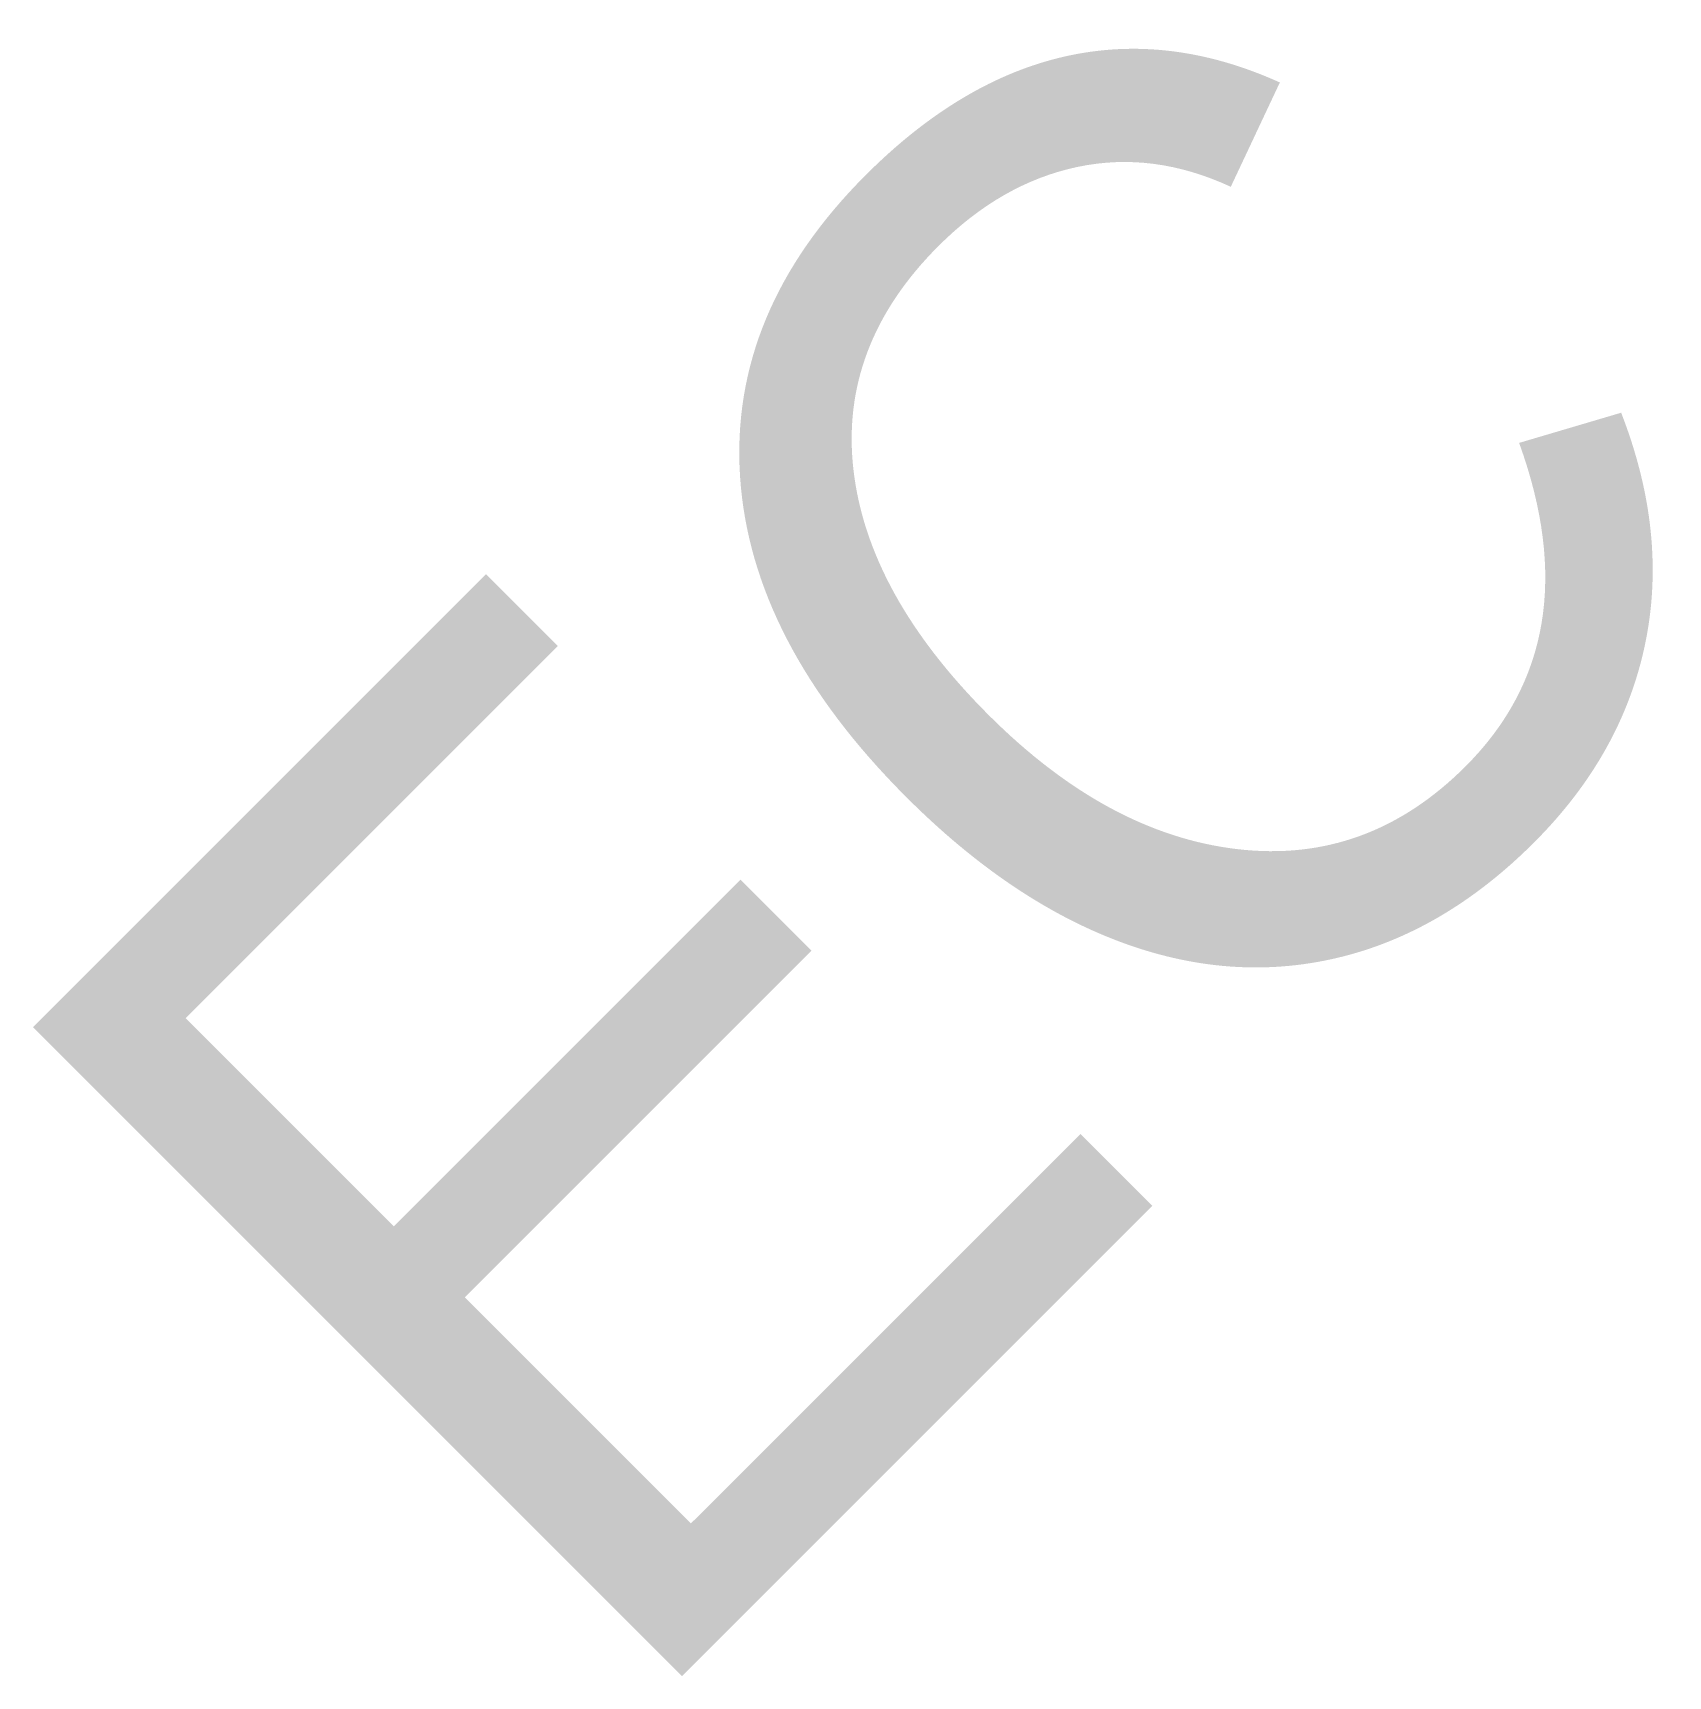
# Model space of a CAD drawing. Extents: x -0.554 to 0.07, y -0.797 to -0.171.
import ezdxf

# ---------------------------------------------------------------- set-up
doc = ezdxf.new("R2010")
doc.units = 0
doc.header["$MEASUREMENT"] = 0
doc.layers.add('CELL_EC_ELECTRICITYCONDUIT', color=7, linetype='Continuous')

msp = doc.modelspace()

# ---------------------------------------------------------------- texts
at = {"layer": 'CELL_EC_ELECTRICITYCONDUIT', "color": 7}
msp.add_text('EC', height=0.349998, rotation=45, dxfattribs=at).set_placement((-0.333357, -0.824446))

doc.saveas('drawing.dxf')
